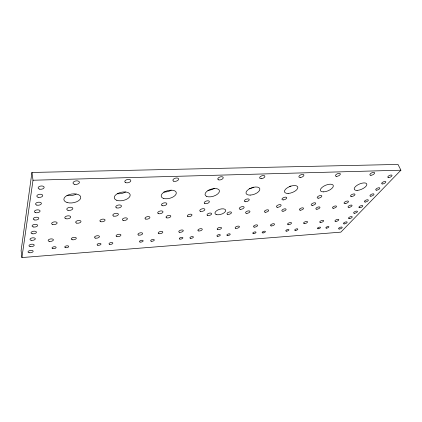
<?xml version="1.0" encoding="UTF-8"?>
<svg xmlns="http://www.w3.org/2000/svg" width="422" height="422" viewBox="0 0 422 422"><rect width="100%" height="100%" fill="white"/><g stroke="black" fill="none" stroke-linecap="round" stroke-linejoin="round"><path stroke-width="0.63" d="M31.94 172.461L21.1 250.684L21.907 257.562L340.865 232.142L400.9 170.203L398.004 164.438L31.94 172.461L33.006 180.231L21.907 257.562M33.006 180.231L400.9 170.203M76.155 194.141A8.482 4.5 -8.5 0 1 67.035 195.492M125.582 191.984A8.05 4.262 -11.6 0 1 117.184 193.714M171.184 190.264A7.707 4.02 -14.6 0 1 163.757 191.989M214.402 188.354A7.432 3.772 -17.2 0 1 207.888 190.338M253.859 187.146A7.211 3.529 -19.4 0 1 249.196 188.671M290.9 186.002A7.032 3.297 -21.1 0 1 289.212 186.666M326.612 228.138A1.635 0.628 -21.1 0 0 328.917 226.814A1.635 0.628 -21.1 0 0 326.602 226.983A1.635 0.628 -21.1 0 0 326.612 228.138M216.164 214.518A5.607 2.616 -17.3 0 0 225.406 211.538A5.607 2.616 -17.3 0 0 219.44 209.338A5.607 2.616 -17.3 0 0 216.164 214.518M388.657 177.572A2.3 0.939 -24.7 0 0 392.012 175.599A2.3 0.939 -24.7 0 0 389.01 175.689A2.3 0.939 -24.7 0 0 388.657 177.572M382.543 183.955A2.258 0.913 -24.2 0 0 385.829 182.035A2.258 0.913 -24.2 0 0 382.854 182.14A2.258 0.913 -24.2 0 0 382.543 183.955M376.609 190.158A2.221 0.891 -23.8 0 0 379.826 188.281A2.221 0.891 -23.8 0 0 376.878 188.402A2.221 0.891 -23.8 0 0 376.609 190.158M370.838 196.183A2.184 0.87 -23.5 0 0 373.998 194.352A2.184 0.87 -23.5 0 0 371.075 194.484A2.184 0.87 -23.5 0 0 370.838 196.183M365.23 202.038A2.147 0.849 -23.1 0 0 368.327 200.25A2.147 0.849 -23.1 0 0 365.431 200.397A2.147 0.849 -23.1 0 0 365.23 202.038M359.781 207.73A2.11 0.823 -22.7 0 0 362.82 205.983A2.11 0.823 -22.7 0 0 359.95 206.147A2.11 0.823 -22.7 0 0 359.781 207.73M354.475 213.268A2.078 0.807 -22.4 0 0 357.46 211.559A2.078 0.807 -22.4 0 0 354.617 211.733A2.078 0.807 -22.4 0 0 354.475 213.268M349.316 218.659A2.041 0.786 -22.1 0 0 352.243 216.987A2.041 0.786 -22.1 0 0 349.427 217.172A2.041 0.786 -22.1 0 0 349.316 218.659M344.294 223.908A2.01 0.765 -21.8 0 0 347.169 222.273A2.01 0.765 -21.8 0 0 344.373 222.468A2.01 0.765 -21.8 0 0 344.294 223.908M339.399 229.014A1.983 0.749 -21.5 0 0 342.226 227.416A1.983 0.749 -21.5 0 0 339.457 227.622A1.983 0.749 -21.5 0 0 339.399 229.014M39.388 189.098A3.038 1.625 -6.5 0 0 44.152 187.532A3.038 1.625 -6.5 0 0 39.879 186.244A3.038 1.625 -6.5 0 0 39.388 189.098M38.07 197.248A2.986 1.561 -6.7 0 0 42.743 195.718A2.986 1.561 -6.7 0 0 38.544 194.505A2.986 1.561 -6.7 0 0 38.07 197.248M36.804 205.097A2.933 1.498 -6.8 0 0 41.388 203.594A2.933 1.498 -6.8 0 0 37.257 202.454A2.933 1.498 -6.8 0 0 36.804 205.097M35.585 212.651A2.88 1.445 -7 0 0 40.079 211.179A2.88 1.445 -7 0 0 36.023 210.109A2.88 1.445 -7 0 0 35.585 212.651M34.409 219.931A2.833 1.387 -7.2 0 0 38.824 218.49A2.833 1.387 -7.2 0 0 34.831 217.483A2.833 1.387 -7.2 0 0 34.409 219.931M33.275 226.957A2.785 1.34 -7.3 0 0 37.611 225.538A2.785 1.34 -7.3 0 0 33.681 224.588A2.785 1.34 -7.3 0 0 33.275 226.957M32.177 233.73A2.738 1.292 -7.5 0 0 36.44 232.337A2.738 1.292 -7.5 0 0 32.573 231.446A2.738 1.292 -7.5 0 0 32.177 233.73M31.122 240.271A2.69 1.245 -7.6 0 0 35.311 238.905A2.69 1.245 -7.6 0 0 31.502 238.066A2.69 1.245 -7.6 0 0 31.122 240.271M30.104 246.596A2.648 1.203 -7.7 0 0 34.219 245.251A2.648 1.203 -7.7 0 0 30.468 244.465A2.648 1.203 -7.7 0 0 30.104 246.596M29.118 252.704A2.606 1.161 -7.9 0 0 33.164 251.385A2.606 1.161 -7.9 0 0 29.471 250.647A2.606 1.161 -7.9 0 0 29.118 252.704M65.505 247.661A2.041 0.923 -9.5 0 0 68.733 246.612A2.041 0.923 -9.5 0 0 65.948 246A2.041 0.923 -9.5 0 0 65.505 247.661M52.861 248.616A2.073 0.934 -8.9 0 0 56.115 247.55A2.073 0.934 -8.9 0 0 53.246 246.939A2.073 0.934 -8.9 0 0 52.861 248.616M109.683 244.343A1.946 0.881 -11.7 0 0 112.816 243.32A1.946 0.881 -11.7 0 0 110.306 242.713A1.946 0.881 -11.7 0 0 109.683 244.343M97.814 245.235A1.973 0.891 -11.1 0 0 100.974 244.206A1.973 0.891 -11.1 0 0 98.389 243.599A1.973 0.891 -11.1 0 0 97.814 245.235M151.208 241.22A1.867 0.839 -13.7 0 0 154.252 240.229A1.867 0.839 -13.7 0 0 151.989 239.627A1.867 0.839 -13.7 0 0 151.208 241.22M140.046 242.059A1.888 0.849 -13.2 0 0 143.111 241.062A1.888 0.849 -13.2 0 0 140.784 240.461A1.888 0.849 -13.2 0 0 140.046 242.059M190.348 238.277A1.804 0.797 -15.6 0 0 193.313 237.317A1.804 0.797 -15.6 0 0 191.272 236.721A1.804 0.797 -15.6 0 0 190.348 238.277M179.83 239.068A1.82 0.807 -15.1 0 0 182.816 238.098A1.82 0.807 -15.1 0 0 180.716 237.502A1.82 0.807 -15.1 0 0 179.83 239.068M227.231 235.502A1.751 0.749 -17.3 0 0 230.111 234.569A1.751 0.749 -17.3 0 0 228.276 233.983A1.751 0.749 -17.3 0 0 227.231 235.502M217.304 236.251A1.762 0.765 -16.9 0 0 220.205 235.307A1.762 0.765 -16.9 0 0 218.311 234.722A1.762 0.765 -16.9 0 0 217.304 236.251M263.101 232.918A1.704 0.707 -18.8 0 0 265.385 231.536A1.704 0.707 -18.8 0 0 262.811 231.72A1.704 0.707 -18.8 0 0 263.101 232.918M253.733 233.624A1.714 0.723 -18.5 0 0 256.012 232.227A1.714 0.723 -18.5 0 0 253.395 232.422A1.714 0.723 -18.5 0 0 253.733 233.624M295.527 230.475A1.667 0.67 -20.1 0 0 297.821 229.125A1.667 0.67 -20.1 0 0 295.384 229.304A1.667 0.67 -20.1 0 0 295.527 230.475M286.649 231.145A1.677 0.68 -19.8 0 0 288.943 229.784A1.677 0.68 -19.8 0 0 286.464 229.964A1.677 0.68 -19.8 0 0 286.649 231.145M318.193 228.771A1.641 0.638 -20.9 0 0 320.498 227.437A1.641 0.638 -20.9 0 0 318.146 227.611A1.641 0.638 -20.9 0 0 318.193 228.771M67.082 202.513A8.54 4.447 -8.7 0 0 80.702 198.113A8.54 4.447 -8.7 0 0 69.171 194.595A8.54 4.447 -8.7 0 0 67.082 202.513M65.927 218.738A2.996 1.482 -8.9 0 0 70.68 217.188A2.996 1.482 -8.9 0 0 66.592 216.096A2.996 1.482 -8.9 0 0 65.927 218.738M74.23 184.25A3.244 1.762 -8.6 0 0 79.399 182.557A3.244 1.762 -8.6 0 0 75.016 181.128A3.244 1.762 -8.6 0 0 74.23 184.25M67.963 210.288A3.059 1.546 -8.8 0 0 72.816 208.7A3.059 1.546 -8.8 0 0 68.654 207.529A3.059 1.546 -8.8 0 0 67.963 210.288M116.862 200.344A8.102 4.209 -11.8 0 0 130.023 196.098A8.102 4.209 -11.8 0 0 119.79 192.669A8.102 4.209 -11.8 0 0 116.862 200.344M113.745 216.111A2.849 1.408 -11.6 0 0 118.345 214.613A2.849 1.408 -11.6 0 0 114.694 213.543A2.849 1.408 -11.6 0 0 113.745 216.111M125.761 182.663A3.075 1.662 -12.1 0 0 130.757 181.027A3.075 1.662 -12.1 0 0 126.88 179.64A3.075 1.662 -12.1 0 0 125.761 182.663M116.694 207.898A2.907 1.466 -11.7 0 0 121.394 206.363A2.907 1.466 -11.7 0 0 117.685 205.219A2.907 1.466 -11.7 0 0 116.694 207.898M163.282 198.324A7.754 3.962 -14.7 0 0 176.011 194.22A7.754 3.962 -14.7 0 0 166.922 190.876A7.754 3.962 -14.7 0 0 163.282 198.324M158.456 213.659A2.727 1.329 -14.1 0 0 162.913 212.208A2.727 1.329 -14.1 0 0 159.653 211.158A2.727 1.329 -14.1 0 0 158.456 213.659M173.679 181.18A2.938 1.561 -15.2 0 0 178.506 179.603A2.938 1.561 -15.2 0 0 175.077 178.253A2.938 1.561 -15.2 0 0 173.679 181.18M162.201 205.667A2.78 1.382 -14.4 0 0 166.753 204.185A2.78 1.382 -14.4 0 0 163.446 203.061A2.78 1.382 -14.4 0 0 162.201 205.667M206.711 196.436A7.48 3.719 -17.2 0 0 219.039 192.464A7.48 3.719 -17.2 0 0 210.974 189.204A7.48 3.719 -17.2 0 0 206.711 196.436M200.397 211.353A2.632 1.25 -16.4 0 0 204.728 209.95A2.632 1.25 -16.4 0 0 201.811 208.916A2.632 1.25 -16.4 0 0 200.397 211.353M218.396 179.798A2.838 1.456 -17.9 0 0 223.064 178.279A2.838 1.456 -17.9 0 0 220.036 176.966A2.838 1.456 -17.9 0 0 218.396 179.798M204.839 203.573A2.68 1.303 -16.7 0 0 209.249 202.138A2.68 1.303 -16.7 0 0 206.305 201.041A2.68 1.303 -16.7 0 0 204.839 203.573M250.151 195.101A7.258 3.476 -19.3 0 0 259.831 188.824A7.258 3.476 -19.3 0 0 248.806 189.198A7.258 3.476 -19.3 0 0 250.151 195.101M240.751 209.323A2.553 1.176 -18.4 0 0 244.101 207.16A2.553 1.176 -18.4 0 0 240.171 207.366A2.553 1.176 -18.4 0 0 240.751 209.323M261.186 178.691A2.754 1.361 -20.1 0 0 264.868 176.254A2.754 1.361 -20.1 0 0 260.712 176.364A2.754 1.361 -20.1 0 0 261.186 178.691M245.799 201.753A2.601 1.219 -18.8 0 0 249.233 199.527A2.601 1.219 -18.8 0 0 245.245 199.712A2.601 1.219 -18.8 0 0 245.799 201.753M288.105 193.429A7.074 3.249 -21 0 0 297.842 187.331A7.074 3.249 -21 0 0 287.493 187.684A7.074 3.249 -21 0 0 288.105 193.429M277.729 207.286A2.485 1.102 -20 0 0 281.105 205.182A2.485 1.102 -20 0 0 277.407 205.377A2.485 1.102 -20 0 0 277.729 207.286M300.221 177.477A2.685 1.266 -21.9 0 0 303.93 175.114A2.685 1.266 -21.9 0 0 300.031 175.22A2.685 1.266 -21.9 0 0 300.221 177.477M283.294 199.907A2.532 1.145 -20.5 0 0 286.749 197.744A2.532 1.145 -20.5 0 0 283.004 197.913A2.532 1.145 -20.5 0 0 283.294 199.907M323.584 191.868A6.921 3.033 -22.4 0 0 333.354 185.933A6.921 3.033 -22.4 0 0 323.621 186.266A6.921 3.033 -22.4 0 0 323.584 191.868M312.359 205.377A2.432 1.034 -21.4 0 0 315.751 203.33A2.432 1.034 -21.4 0 0 312.264 203.51A2.432 1.034 -21.4 0 0 312.359 205.377M336.629 176.349A2.627 1.176 -23.3 0 0 340.348 174.049A2.627 1.176 -23.3 0 0 336.687 174.149A2.627 1.176 -23.3 0 0 336.629 176.349M318.373 198.182A2.479 1.071 -21.8 0 0 321.844 196.077A2.479 1.071 -21.8 0 0 318.315 196.235A2.479 1.071 -21.8 0 0 318.373 198.182M357.059 190.396A6.794 2.827 -23.5 0 0 366.85 184.62A6.794 2.827 -23.5 0 0 357.671 184.931A6.794 2.827 -23.5 0 0 357.059 190.396M345.106 203.578A2.384 0.971 -22.5 0 0 348.503 201.579A2.384 0.971 -22.5 0 0 345.207 201.748A2.384 0.971 -22.5 0 0 345.106 203.578M370.912 175.283A2.579 1.092 -24.3 0 0 374.636 173.052A2.579 1.092 -24.3 0 0 371.191 173.147A2.579 1.092 -24.3 0 0 370.912 175.283M351.51 196.552A2.432 1.002 -22.9 0 0 354.992 194.5A2.432 1.002 -22.9 0 0 351.658 194.653A2.432 1.002 -22.9 0 0 351.51 196.552M72.178 239.733A2.59 1.203 -9.7 0 0 76.287 238.393A2.59 1.203 -9.7 0 0 72.784 237.57A2.59 1.203 -9.7 0 0 72.178 239.733M76.677 223.111A2.701 1.313 -9.6 0 0 80.977 221.708A2.701 1.313 -9.6 0 0 77.342 220.748A2.701 1.313 -9.6 0 0 76.677 223.111M49.216 241.342A2.659 1.229 -8.5 0 0 53.388 239.981A2.659 1.229 -8.5 0 0 49.701 239.147A2.659 1.229 -8.5 0 0 49.216 241.342M52.755 224.509A2.775 1.345 -8.3 0 0 57.123 223.085A2.775 1.345 -8.3 0 0 53.288 222.114A2.775 1.345 -8.3 0 0 52.755 224.509M116.889 236.605A2.474 1.145 -12 0 0 120.882 235.307A2.474 1.145 -12 0 0 117.727 234.495A2.474 1.145 -12 0 0 116.889 236.605M123.166 220.395A2.569 1.25 -12.2 0 0 127.328 219.039A2.569 1.25 -12.2 0 0 124.079 218.095A2.569 1.25 -12.2 0 0 123.166 220.395M95.361 238.113A2.527 1.171 -10.9 0 0 99.413 236.795A2.527 1.171 -10.9 0 0 96.095 235.972A2.527 1.171 -10.9 0 0 95.361 238.113M100.805 221.703A2.632 1.282 -10.9 0 0 105.031 220.326A2.632 1.282 -10.9 0 0 101.596 219.371A2.632 1.282 -10.9 0 0 100.805 221.703M158.872 233.672A2.374 1.087 -14.1 0 0 162.744 232.411A2.374 1.087 -14.1 0 0 159.912 231.604A2.374 1.087 -14.1 0 0 158.872 233.672M166.695 217.852A2.469 1.182 -14.6 0 0 170.731 216.539A2.469 1.182 -14.6 0 0 167.819 215.61A2.469 1.182 -14.6 0 0 166.695 217.852M138.653 235.086A2.421 1.113 -13.1 0 0 142.583 233.809A2.421 1.113 -13.1 0 0 139.598 232.997A2.421 1.113 -13.1 0 0 138.653 235.086M145.743 219.076A2.516 1.213 -13.4 0 0 149.842 217.741A2.516 1.213 -13.4 0 0 146.766 216.808A2.516 1.213 -13.4 0 0 145.743 219.076M198.403 230.908A2.289 1.029 -16.1 0 0 202.17 229.684A2.289 1.029 -16.1 0 0 199.622 228.888A2.289 1.029 -16.1 0 0 198.403 230.908M207.582 215.468A2.384 1.113 -16.7 0 0 211.501 214.191A2.384 1.113 -16.7 0 0 208.895 213.279A2.384 1.113 -16.7 0 0 207.582 215.468M179.376 232.237A2.332 1.055 -15.2 0 0 183.195 230.998A2.332 1.055 -15.2 0 0 180.51 230.196A2.332 1.055 -15.2 0 0 179.376 232.237M187.911 216.613A2.421 1.145 -15.7 0 0 191.889 215.32A2.421 1.145 -15.7 0 0 189.14 214.402A2.421 1.145 -15.7 0 0 187.911 216.613M235.624 228.302A2.226 0.971 -17.8 0 0 239.285 227.115A2.226 0.971 -17.8 0 0 236.99 226.329A2.226 0.971 -17.8 0 0 235.624 228.302M246.886 213.332A2.31 1.044 -18.6 0 0 249.94 211.385A2.31 1.044 -18.6 0 0 246.395 211.586A2.31 1.044 -18.6 0 0 246.886 213.332M217.678 229.557A2.252 0.997 -17 0 0 221.392 228.355A2.252 0.997 -17 0 0 218.976 227.563A2.252 0.997 -17 0 0 217.678 229.557M227.479 214.302A2.347 1.076 -17.7 0 0 231.34 213.047A2.347 1.076 -17.7 0 0 228.877 212.145A2.347 1.076 -17.7 0 0 227.479 214.302M271.615 225.928A2.168 0.913 -19.3 0 0 274.543 224.145A2.168 0.913 -19.3 0 0 271.293 224.367A2.168 0.913 -19.3 0 0 271.615 225.928M283.02 211.216A2.252 0.981 -20.1 0 0 286.095 209.323A2.252 0.981 -20.1 0 0 282.756 209.507A2.252 0.981 -20.1 0 0 283.02 211.216M254.698 227.115A2.194 0.939 -18.6 0 0 257.62 225.311A2.194 0.939 -18.6 0 0 254.281 225.538A2.194 0.939 -18.6 0 0 254.698 227.115M265.623 212.234A2.284 1.013 -19.4 0 0 268.687 210.314A2.284 1.013 -19.4 0 0 265.248 210.504A2.284 1.013 -19.4 0 0 265.623 212.234M304.6 223.618A2.121 0.86 -20.6 0 0 307.543 221.877A2.121 0.86 -20.6 0 0 304.468 222.083A2.121 0.86 -20.6 0 0 304.6 223.618M316.901 209.233A2.205 0.923 -21.4 0 0 319.987 207.387A2.205 0.923 -21.4 0 0 316.838 207.561A2.205 0.923 -21.4 0 0 316.901 209.233M288.595 224.741A2.142 0.886 -20 0 0 291.528 222.98A2.142 0.886 -20 0 0 288.374 223.191A2.142 0.886 -20 0 0 288.595 224.741M300.469 210.193A2.231 0.95 -20.8 0 0 303.55 208.326A2.231 0.95 -20.8 0 0 300.311 208.505A2.231 0.95 -20.8 0 0 300.469 210.193M335.88 221.423A2.078 0.807 -21.6 0 0 338.829 219.725A2.078 0.807 -21.6 0 0 335.917 219.925A2.078 0.807 -21.6 0 0 335.88 221.423M348.962 207.355A2.163 0.865 -22.5 0 0 352.064 205.551A2.163 0.865 -22.5 0 0 349.078 205.72A2.163 0.865 -22.5 0 0 348.962 207.355M320.709 222.489A2.099 0.833 -21.1 0 0 323.658 220.769A2.099 0.833 -21.1 0 0 320.673 220.97A2.099 0.833 -21.1 0 0 320.709 222.489M333.427 208.262A2.184 0.891 -22 0 0 336.519 206.442A2.184 0.891 -22 0 0 333.454 206.611A2.184 0.891 -22 0 0 333.427 208.262"/></g></svg>
